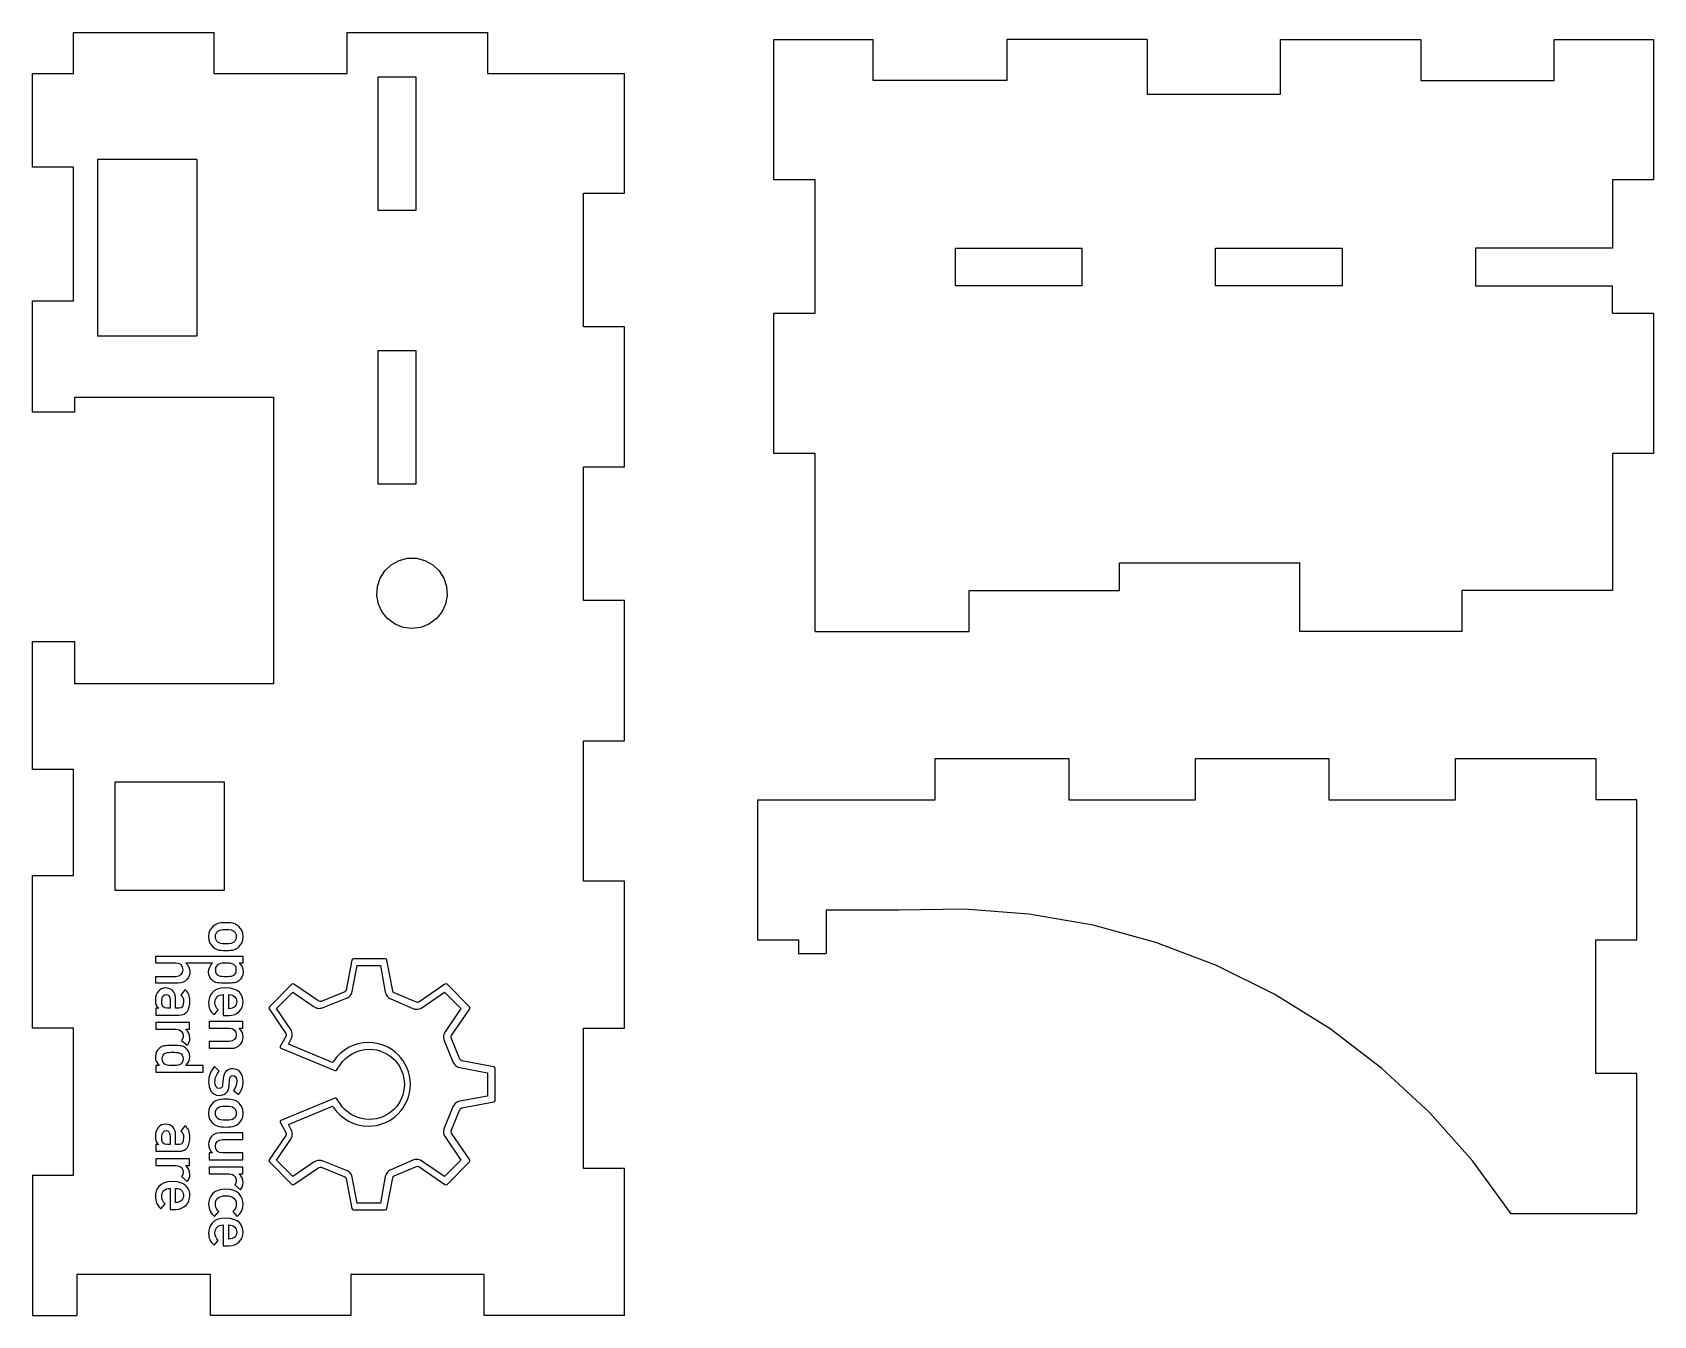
# Model space of a CAD drawing. Extents: x 5 to 203, y 97 to 292.
# Drawn here: x 5.1 to 123.5, y 97.1 to 190.8 of the extents above; entities that cross this region are included whole.
import ezdxf

# ---------------------------------------------------------------- set-up
doc = ezdxf.new("R2010")
doc.units = 0
doc.layers.add('Layer_1', color=7, linetype='CONTINUOUS')

msp = doc.modelspace()

# ---------------------------------------------------------------- linework, layer by layer
at = {"layer": 'Layer_1', "color": 7}
for points in [[(8.078125, 190.80901), (18.328137, 190.80901)], [(8.078125, 187.809), (8.078125, 190.80901)], [(18.328137, 190.80901), (18.328137, 187.809)], [(28.078138, 190.80901), (38.328123, 190.80901)], [(28.078138, 187.809), (28.078138, 190.80901)], [(38.328123, 190.80901), (38.328123, 187.809)], [(59.240695, 190.29528), (66.490695, 190.29528)], [(59.240695, 180.04527), (59.240695, 190.29528)], [(86.490699, 190.29528), (76.240695, 190.29528), (76.240695, 187.29528), (66.490695, 187.29528), (66.490695, 190.29528)], [(86.490699, 190.29528), (86.490699, 186.29529)], [(96.2407, 190.29528), (106.4907, 190.29528)], [(96.2407, 186.29529), (96.2407, 190.29528)], [(106.4907, 190.29528), (106.4907, 187.29528)], [(116.2405, 190.29528), (123.4905, 190.29528)], [(116.2405, 187.29528), (116.2405, 190.29528)], [(123.4905, 190.29528), (123.4905, 180.04527)], [(5.078121, 187.809), (8.078125, 187.809)], [(5.078121, 180.95899), (5.078121, 187.809)], [(18.328137, 187.809), (28.078138, 187.809)], [(38.328123, 187.809), (48.328129, 187.809)], [(48.328129, 97.0589), (48.328129, 107.8089), (45.328129, 107.8089), (45.328129, 118.05891), (48.328129, 118.05891), (48.328129, 128.8089), (45.328129, 128.8089), (45.328129, 139.05889), (48.328129, 139.05889), (48.328129, 149.30901), (45.328129, 149.30901), (45.328129, 159.05901), (48.328129, 159.05901), (48.328129, 169.30899), (45.328129, 169.30899), (45.328129, 179.05899), (48.328129, 179.05899), (48.328129, 187.809)], [(106.4907, 187.29528), (116.2405, 187.29528)], [(86.490699, 186.29529), (96.2407, 186.29529)], [(9.828132, 181.55899), (9.828132, 168.60901)], [(9.828132, 181.55899), (17.078139, 181.55899), (17.078139, 168.60901), (9.828133, 168.60901)], [(8.078125, 180.95899), (5.078121, 180.95899)], [(8.078125, 171.20899), (8.078125, 180.95899)], [(62.240695, 180.04527), (59.240695, 180.04527)], [(62.240695, 170.29527), (62.240695, 180.04527)], [(120.4905, 180.04527), (120.4905, 175.04528)], [(123.4905, 180.04527), (120.4905, 180.04527)], [(120.4905, 175.04528), (110.4907, 175.04528)], [(110.4907, 175.04528), (110.4907, 172.29528), (120.4905, 172.29528)], [(120.4905, 170.29527), (120.4905, 172.29528)], [(5.078121, 171.20899), (8.078125, 171.20899)], [(5.078121, 163.05901), (5.078121, 171.20899)], [(59.240695, 170.29527), (62.240695, 170.29527)], [(59.240695, 160.04529), (59.240695, 170.29527)], [(120.4905, 170.29527), (123.4905, 170.29527)], [(123.4905, 170.29527), (123.4905, 160.04529)], [(8.178138, 163.05901), (8.178138, 164.15901), (22.678125, 164.15901), (22.678125, 143.20901), (8.178138, 143.20901), (8.178138, 146.309)], [(8.178138, 163.05901), (5.078121, 163.05901)], [(62.240695, 160.04529), (59.240695, 160.04529)], [(62.240695, 147.04528), (62.240695, 160.04529)], [(120.4905, 160.04529), (120.4905, 150.04528)], [(123.4905, 160.04529), (120.4905, 160.04529)], [(30.819142, 151.47499), (31.290127, 151.917)], [(31.290127, 151.917), (31.855118, 152.228)], [(31.855118, 152.228), (32.480144, 152.38899)], [(32.480144, 152.38899), (33.126124, 152.38899)], [(33.126124, 152.38899), (33.751122, 152.228)], [(33.751122, 152.228), (34.317119, 151.917)], [(34.317119, 151.917), (34.787125, 151.47499)], [(62.240695, 147.04528), (73.490695, 147.04528), (73.490695, 150.04528), (84.490699, 150.04528), (84.490699, 152.04529), (97.6407, 152.04529)], [(97.6407, 147.04528), (97.6407, 152.04529)], [(30.274127, 150.31601), (30.47312, 150.93)], [(30.47312, 150.93), (30.819142, 151.47499)], [(34.787125, 151.47499), (35.133121, 150.93)], [(35.133121, 150.93), (35.33214, 150.31601)], [(30.233143, 149.67201), (30.274123, 150.31601)], [(30.354137, 149.03799), (30.233143, 149.67201)], [(35.373124, 149.67201), (35.25213, 149.03799)], [(35.33214, 150.31601), (35.37312, 149.67201)], [(109.4907, 150.04528), (109.4907, 147.04528)], [(120.4905, 150.04528), (109.4907, 150.04528)], [(30.629119, 148.45401), (30.354137, 149.03799)], [(31.040122, 147.95701), (30.629119, 148.45401)], [(34.977122, 148.45401), (34.566119, 147.95701)], [(35.25213, 149.03799), (34.977122, 148.45401)], [(31.563124, 147.57699), (31.040122, 147.95701)], [(32.16312, 147.34), (31.563124, 147.57699)], [(32.80312, 147.25901), (32.16312, 147.34001)], [(33.443121, 147.34), (32.80312, 147.259)], [(34.044122, 147.57699), (33.443121, 147.34)], [(34.566119, 147.95701), (34.044122, 147.57699)], [(109.4907, 147.04528), (97.6407, 147.04528)], [(5.078121, 146.309), (8.178138, 146.309)], [(5.078121, 136.95889), (5.078121, 146.309)], [(71.027601, 137.75213), (80.777601, 137.75213)], [(71.027601, 134.75213), (71.027601, 137.75213)], [(80.777601, 137.75213), (80.777601, 134.75213)], [(90.027591, 137.75213), (99.777571, 137.75213)], [(90.027591, 134.75213), (90.027591, 137.75213)], [(99.777571, 137.75213), (99.777571, 134.75213)], [(109.02756, 137.75213), (119.27757, 137.75213)], [(109.02756, 134.75213), (109.02756, 137.75213)], [(119.27757, 137.75213), (119.27757, 134.75213)], [(8.078125, 136.95889), (5.078121, 136.95889)], [(8.078125, 129.2089), (8.078125, 136.95889)], [(58.027601, 134.75213), (71.027601, 134.75213)], [(58.027601, 134.75213), (58.027601, 124.50212), (61.027601, 124.50212)], [(80.777601, 134.75213), (90.027591, 134.75213)], [(99.777571, 134.75213), (109.02756, 134.75213)], [(122.2776, 104.50213), (122.2776, 114.75212), (119.27757, 114.75212), (119.27757, 124.50212), (122.2776, 124.50212), (122.2776, 134.75213), (119.27757, 134.75213)], [(5.078121, 129.2089), (8.078125, 129.2089)], [(5.078121, 118.05891), (5.078121, 129.2089)], [(73.127901, 126.76211), (68.376701, 126.67211)], [(77.865911, 126.39712), (73.127901, 126.76211)], [(63.057601, 126.67213), (63.057601, 123.50213)], [(68.376701, 126.67213), (63.057601, 126.67213)], [(82.547211, 125.58011), (77.865911, 126.39712)], [(87.128821, 124.31913), (82.547211, 125.58011)], [(61.027601, 124.50212), (61.027601, 123.50213)], [(61.027601, 123.50213), (63.057601, 123.50213)], [(91.568711, 122.62511), (87.128821, 124.31913)], [(95.826011, 120.51413), (91.568711, 122.62511)], [(99.861761, 118.00512), (95.826011, 120.51413)], [(8.078125, 118.05891), (5.078121, 118.05891)], [(8.078125, 107.30889), (8.078125, 118.05891)], [(103.63889, 115.12113), (99.861761, 118.00512)], [(107.12266, 111.88911), (103.63889, 115.12113)], [(110.28115, 108.33912), (107.12266, 111.88911)], [(113.08534, 104.50213), (110.28115, 108.33912)], [(5.078121, 107.30889), (8.078125, 107.30889)], [(5.078121, 107.30889), (5.078121, 97.0589)], [(122.2776, 104.50213), (113.08534, 104.50213)], [(18.078132, 100.05891), (8.32813, 100.05891)], [(8.32813, 100.05891), (8.32813, 97.0589)], [(18.078132, 97.0589), (18.078132, 100.05891)], [(28.328143, 100.05891), (28.328143, 97.0589)], [(38.078118, 100.05891), (28.328143, 100.05891)], [(38.078118, 97.0589), (38.078118, 100.05891)], [(5.078121, 97.0589), (8.32813, 97.0589)], [(28.328143, 97.0589), (18.078132, 97.0589)], [(48.328129, 97.0589), (38.078118, 97.0589)]]:
    msp.add_lwpolyline(points, dxfattribs=at)
for points in [[(33.078128, 187.559), (33.078128, 177.809), (30.328129, 177.809), (30.328129, 187.559)], [(81.740695, 172.29528), (72.490695, 172.29528), (72.490695, 175.04528), (81.740695, 175.04528)], [(91.490699, 175.04528), (100.7407, 175.04528), (100.7407, 172.29528), (91.490699, 172.29528)], [(30.328129, 167.55901), (33.078128, 167.55901), (33.078128, 157.80901), (30.328129, 157.80901)], [(19.078125, 136.05891), (19.078125, 128.1089), (11.128136, 128.1089), (11.128136, 136.05891)]]:
    msp.add_lwpolyline(points, close=True, dxfattribs=at)
at = {"layer": 'Layer_1', "color": 1}
for points in [[(14.08835, 123.30911), (20.437829, 123.30911), (20.437829, 122.81202), (20.18051, 122.81202)], [(15.554532, 122.81403), (14.08835, 122.81403), (14.08835, 123.30911)], [(18.238488, 122.81202), (16.287691, 122.81402)], [(28.414567, 123.030546), (28.00549, 120.832302)], [(28.436091, 120.743468), (28.788413, 122.636823), (30.490938, 122.63696), (30.85409, 120.686987)], [(30.854365, 123.130622), (28.534933, 123.130485)], [(31.393815, 120.777192), (30.97473, 123.030683)], [(15.724661, 121.34304), (14.08835, 121.34304), (14.08835, 121.83822), (15.554532, 121.83822)], [(16.219695, 120.8678), (15.923579, 120.47943)], [(24.025071, 121.262766), (22.385059, 119.62248)], [(26.000543, 120.028542), (24.180943, 121.277161)], [(35.208217, 121.276887), (33.294436, 119.963698)], [(37.003964, 119.622343), (35.363952, 121.262492)], [(15.13243, 120.10065), (15.13243, 119.50842), (14.952705, 119.50842)], [(15.797456, 119.50842), (15.540137, 119.50842), (15.540137, 120.19305)], [(19.020176, 120.51178), (19.020176, 118.9776)], [(19.427883, 119.47278), (19.427883, 120.51178)], [(23.948986, 117.9593), (22.897229, 119.491559), (24.101019, 120.69576), (25.666591, 119.621657)], [(27.889923, 120.701792), (26.175608, 120.015518)], [(26.310505, 119.559967), (28.016183, 120.24254)], [(31.259467, 120.190308), (31.259329, 120.190034), (32.861916, 119.503211)], [(33.120194, 119.952868), (31.50856, 120.643803)], [(33.517071, 119.555306), (35.178195, 120.695349), (36.382122, 119.491422), (35.220281, 117.79863)], [(14.306872, 119.51815), (14.306872, 119.50815), (14.08835, 119.50842)], [(14.08835, 119.50842), (14.08835, 119.01311), (15.768256, 119.01311)], [(16.287691, 117.96423), (16.287691, 117.97423), (16.549809, 117.97423), (16.549809, 118.4694), (14.08835, 118.46914)], [(14.08835, 118.46914), (14.08835, 117.97397), (15.569337, 117.97397)], [(20.175848, 118.04992), (20.175848, 118.05992), (20.437966, 118.05992), (20.437966, 118.55508), (17.976508, 118.55496)], [(17.976508, 118.55496), (17.976508, 118.05979), (19.442415, 118.05979)], [(18.345418, 119.02613), (18.651129, 119.38545)], [(19.020176, 118.9776), (19.42802, 118.9776)], [(22.370665, 119.466745), (23.597486, 117.679361)], [(35.682002, 117.519377), (37.018358, 119.466608)], [(23.603381, 117.507998), (23.182514, 116.719729)], [(26.999384, 115.541711), (23.77118, 116.877383), (23.983807, 117.275356)], [(36.308916, 115.781894), (35.669389, 117.344312)], [(15.962376, 117.16788), (16.389687, 116.8087)], [(19.442415, 117.08384), (17.976508, 117.08384), (17.976508, 116.58867), (19.612544, 116.58867)], [(23.230221, 116.590178), (27.157449, 114.964835)], [(35.159413, 117.154305), (35.796472, 115.597781)], [(14.08835, 115.32744), (14.08835, 114.83227), (17.545358, 114.83227), (17.545358, 115.32744), (16.287691, 115.32744)], [(14.345669, 115.32744), (14.08835, 115.32744)], [(18.728711, 114.90506), (18.389013, 115.24971)], [(27.304273, 115.012543), (27.425049, 115.209816)], [(36.293836, 115.181986), (38.323322, 114.804439), (38.323322, 113.102051), (36.295755, 112.724779)], [(38.771744, 115.232984), (36.440797, 115.666738)], [(38.871683, 112.793324), (38.871683, 115.112893)], [(19.010299, 114.38083), (18.971499, 113.94378)], [(19.442553, 113.86112), (19.471473, 114.26896)], [(19.772659, 113.5114), (20.131699, 113.20569)], [(27.157449, 112.941518), (23.230084, 111.316312)], [(27.425049, 112.696538), (27.304273, 112.893811)], [(36.440797, 112.239205), (38.771744, 112.673096)], [(23.983807, 110.630586), (23.983807, 110.630723), (23.77118, 111.028697), (26.999247, 112.364505)], [(35.79565, 112.30679), (35.158316, 110.749992)], [(35.669389, 110.561767), (36.308916, 112.124049)], [(15.13243, 110.1494), (15.13243, 109.55717), (14.952705, 109.55717)], [(15.797456, 109.5573), (15.540137, 109.5573), (15.540137, 110.24193)], [(16.219695, 110.91669), (15.923579, 110.52818)], [(18.971784, 109.91813), (20.437966, 109.91813), (20.437966, 110.41316), (18.801654, 110.41357)], [(23.597349, 110.227129), (22.370528, 108.439608)], [(23.182377, 111.186762), (23.603244, 110.398492)], [(37.018358, 108.439334), (35.682002, 110.386702)], [(14.306872, 109.5669), (14.306872, 109.5569), (14.08835, 109.5569), (14.08835, 109.55717)], [(14.08835, 109.55717), (14.08835, 109.06186), (15.768256, 109.06186)], [(18.238624, 108.95218), (18.238624, 108.94218), (17.976234, 108.94218), (17.976234, 108.44715), (20.437966, 108.44715), (20.437966, 108.94218), (18.971784, 108.94218)], [(25.666043, 108.284559), (24.101019, 107.210593), (22.897229, 108.414521), (23.949534, 109.947739)], [(35.219733, 110.108135), (36.381985, 108.414795), (35.17792, 107.211004), (33.518716, 108.34954)], [(16.287691, 108.01284), (16.287691, 108.02284), (16.549809, 108.02284), (16.549809, 108.51788), (14.08835, 108.51775)], [(14.08835, 108.51775), (14.08835, 108.02271), (15.569337, 108.02271)], [(20.175848, 107.3995), (20.175848, 107.4095), (20.437966, 107.4095), (20.437966, 107.90481), (17.976508, 107.90441)], [(17.976508, 107.90441), (17.976508, 107.4091), (19.45722, 107.4091)], [(22.384922, 108.284011), (24.024934, 106.643724)], [(24.180806, 106.62933), (26.000406, 107.878086)], [(26.175471, 107.890972), (27.889786, 107.204698)], [(28.01303, 107.664773), (26.311053, 108.34625)], [(32.87069, 108.407255), (31.259055, 107.716594), (31.259055, 107.716456)], [(31.50856, 107.26255), (33.120194, 107.953349)], [(33.294436, 107.942381), (35.208217, 106.62933)], [(35.363952, 106.643724), (37.003964, 108.283736)], [(15.962376, 107.21676), (16.389687, 106.85744)], [(19.850533, 106.60315), (20.277843, 106.24383)], [(28.005353, 107.074325), (28.41443, 104.876081)], [(28.78855, 105.269531), (28.435954, 107.164394)], [(30.853679, 107.220052), (30.490938, 105.269531), (28.78855, 105.269531)], [(30.97473, 104.875533), (31.393815, 107.129161)], [(15.132157, 106.35295), (15.132157, 104.81905)], [(15.540137, 105.31408), (15.540137, 106.35295)], [(14.457398, 104.86745), (14.763384, 105.22675)], [(15.132157, 104.81905), (15.540275, 104.81905)], [(18.374344, 104.30263), (18.699659, 104.66675)], [(19.71454, 104.66675), (20.039855, 104.30263)], [(28.534796, 104.776142), (30.854227, 104.775868)], [(19.020176, 103.68134), (19.020176, 102.14716)], [(19.427883, 102.64247), (19.427883, 103.68134)], [(18.345418, 102.19582), (18.651129, 102.55514)], [(19.020176, 102.14716), (19.42802, 102.14716)]]:
    msp.add_lwpolyline(points, dxfattribs=at)
msp.add_lwpolyline([(30.97473, 104.875533)], close=True, dxfattribs=at)
for points in [[(19.209498, 125.75933), (18.675531, 125.75933), (18.47154, 125.68173), (18.262752, 125.49242)], [(20.151447, 125.49242), (19.942521, 125.68173), (19.738804, 125.75933), (19.209498, 125.75933)], [(18.262752, 125.49242), (18.112226, 125.35642), (17.947307, 125.12817), (17.947307, 124.74458)], [(17.947307, 124.74458), (17.947307, 124.36114), (18.112226, 124.13289), (18.262752, 123.99689)], [(18.44234, 124.74458), (18.44234, 124.91457), (18.51993, 125.0699), (18.622065, 125.14269)], [(18.622065, 124.34647), (18.520069, 124.41937), (18.44234, 124.57473), (18.44234, 124.74458)], [(18.622065, 125.14269), (18.753281, 125.23499), (18.850204, 125.26416), (19.209518, 125.26416)], [(19.204698, 124.22515), (18.850183, 124.22515), (18.75326, 124.25415), (18.622065, 124.34647)], [(19.792151, 124.34647), (19.661231, 124.25417), (19.564033, 124.22515), (19.204719, 124.22515)], [(19.209518, 125.26416), (19.564033, 125.26416), (19.661231, 125.23496), (19.792151, 125.14269)], [(19.792151, 125.14269), (19.894147, 125.06989), (19.971877, 124.91457), (19.971877, 124.74458)], [(19.971877, 124.74458), (19.971877, 124.57473), (19.894287, 124.41941), (19.792151, 124.34647)], [(20.467165, 124.74458), (20.467165, 125.12817), (20.301972, 125.35642), (20.151447, 125.49242)], [(20.151447, 123.99689), (20.301972, 124.13289), (20.467165, 124.36114), (20.467165, 124.74458)], [(18.262752, 123.99689), (18.47154, 123.80758), (18.675669, 123.72985), (19.209498, 123.72985)], [(19.209498, 123.72985), (19.738804, 123.72985), (19.942658, 123.80755), (20.151447, 123.99689)], [(16.083838, 122.32379), (16.083838, 122.60537), (15.889718, 122.81403), (15.554532, 122.81403)], [(15.554532, 121.83822), (15.889718, 121.83822), (16.083838, 122.047), (16.083838, 122.32379)], [(16.579008, 122.16352), (16.579008, 121.77995), (16.282894, 121.34304), (15.724661, 121.34304)], [(16.287691, 122.81402), (16.481812, 122.64896), (16.579008, 122.42564), (16.579008, 122.16352)], [(17.947171, 122.17592), (17.947171, 122.42845), (18.063697, 122.6275), (18.238488, 122.81202)], [(18.267688, 121.51556), (18.083164, 121.65635), (17.947171, 121.87501), (17.947171, 122.17592)], [(19.204701, 122.81202), (18.850184, 122.81202), (18.44234, 122.78772), (18.44234, 122.32645)], [(18.44234, 122.32645), (18.44234, 121.86034), (18.826057, 121.83608), (19.204701, 121.83608)], [(19.971858, 122.32645), (19.971858, 122.78762), (19.564015, 122.81202), (19.204701, 122.81202)], [(19.204701, 121.83608), (19.588416, 121.83608), (19.971858, 121.86038), (19.971858, 122.32645)], [(20.467028, 122.17592), (20.467028, 121.87501), (20.331035, 121.65635), (20.146511, 121.51556)], [(20.18051, 122.81202), (20.350502, 122.65656), (20.467028, 122.42845), (20.467028, 122.17592)], [(28.534933, 123.130485), (28.479, 123.130485), (28.424575, 123.08552), (28.414567, 123.030546)], [(30.97473, 123.030683), (30.964311, 123.085794), (30.910297, 123.130622), (30.854365, 123.130622)], [(14.811777, 120.99407), (14.384465, 120.99407), (14.05915, 120.67369), (14.05915, 120.12506)], [(15.540137, 120.19305), (15.540137, 120.72222), (15.204952, 120.99407), (14.811777, 120.99407)], [(16.579008, 120.03758), (16.579008, 120.40663), (16.482088, 120.67849), (16.219695, 120.8678)], [(19.199902, 121.00695), (18.190231, 121.00695), (17.947307, 120.41952), (17.947307, 119.91462)], [(19.204562, 121.34091), (18.602599, 121.34091), (18.442203, 121.37971), (18.267688, 121.51556)], [(20.467165, 119.99221), (20.467165, 120.46819), (20.156244, 121.00695), (19.199902, 121.00695)], [(20.146511, 121.51556), (19.971721, 121.3797), (19.811599, 121.34091), (19.204562, 121.34091)], [(24.180943, 121.277161), (24.134881, 121.308691), (24.06469, 121.302248), (24.025071, 121.262766)], [(28.00549, 120.832302), (27.995482, 120.777329), (27.943251, 120.718517), (27.889923, 120.701792)], [(35.363952, 121.262492), (35.324333, 121.301974), (35.25428, 121.308554), (35.208217, 121.276887)], [(14.05915, 120.12506), (14.05915, 119.79), (14.13674, 119.62001), (14.306872, 119.51815)], [(14.525395, 120.06185), (14.525395, 120.3969), (14.671122, 120.5281), (14.836042, 120.5281)], [(14.952705, 119.50842), (14.56899, 119.50842), (14.525395, 119.64921), (14.525395, 120.06185)], [(14.836042, 120.5281), (15.015767, 120.5281), (15.13243, 120.3921), (15.13243, 120.10065)], [(15.768256, 119.01311), (16.375018, 119.01311), (16.579008, 119.43069), (16.579008, 120.03758)], [(16.113175, 120.01333), (16.113175, 119.65894), (16.030375, 119.50842), (15.797456, 119.50842)], [(15.923579, 120.47943), (16.064371, 120.39213), (16.113175, 120.27064), (16.113175, 120.01333)], [(17.947307, 119.91462), (17.947307, 119.58436), (18.063834, 119.26893), (18.345418, 119.02613)], [(18.41314, 119.92421), (18.41314, 120.26419), (18.617132, 120.51178), (19.020176, 120.51178)], [(18.651129, 119.38545), (18.500604, 119.53104), (18.41314, 119.7349), (18.41314, 119.92421)], [(19.427883, 120.51178), (19.802003, 120.50178), (20.000922, 120.28353), (20.000922, 119.99221)], [(20.000922, 119.99221), (20.000922, 119.70089), (19.802003, 119.48731), (19.427883, 119.47278)], [(19.42802, 118.9776), (20.064258, 118.9776), (20.467165, 119.44851), (20.467165, 119.99221)], [(22.385059, 119.62248), (22.345714, 119.582998), (22.339271, 119.512945), (22.370665, 119.466745)], [(25.666591, 119.621657), (25.80656, 119.530355), (25.924047, 119.509655), (26.047291, 119.506776)], [(26.175608, 120.015518), (26.125296, 119.990979), (26.046606, 119.996737), (26.000543, 120.028542)], [(28.016183, 120.24254), (28.136274, 120.288465), (28.212633, 120.353446), (28.278711, 120.425418)], [(28.278711, 120.425418), (28.347804, 120.506164), (28.407439, 120.598563), (28.436091, 120.743468)], [(30.85409, 120.686987), (30.882468, 120.545647), (30.939635, 120.45503), (31.006398, 120.374832)], [(31.006398, 120.374832), (31.069871, 120.303408), (31.143077, 120.238564), (31.259467, 120.190308)], [(31.50856, 120.643803), (31.455643, 120.662173), (31.404097, 120.722082), (31.393815, 120.777192)], [(33.294436, 119.963698), (33.248099, 119.932167), (33.169958, 119.927232), (33.120194, 119.952868)], [(37.018358, 119.466608), (37.050026, 119.512808), (37.043583, 119.582861), (37.003964, 119.622343)], [(26.047291, 119.506776), (26.127078, 119.507872), (26.212211, 119.518017), (26.310505, 119.559967)], [(32.861916, 119.503211), (32.963226, 119.456875), (33.053294, 119.443851), (33.141032, 119.443029)], [(33.141032, 119.443029), (33.260986, 119.445633), (33.378335, 119.465512), (33.517071, 119.555306)], [(15.569337, 117.97397), (15.928377, 117.97397), (16.083975, 117.73598), (16.083975, 117.49319)], [(16.083975, 117.49319), (16.083975, 117.36693), (16.049975, 117.2844), (15.962376, 117.16788)], [(16.579008, 117.32334), (16.579008, 117.58546), (16.481808, 117.80891), (16.287691, 117.96423)], [(16.389687, 116.8087), (16.506214, 116.95922), (16.579008, 117.12414), (16.579008, 117.32334)], [(19.442415, 118.05979), (19.7776, 118.05979), (19.971721, 117.85099), (19.971721, 117.56942)], [(19.971721, 117.56942), (19.971721, 117.29263), (19.7776, 117.08384), (19.442415, 117.08384)], [(19.612544, 116.58867), (20.17105, 116.58867), (20.467165, 117.02557), (20.467165, 117.40916)], [(20.467165, 117.40916), (20.467165, 117.67127), (20.369965, 117.89473), (20.175848, 118.04992)], [(23.597486, 117.679361), (23.629017, 117.633299), (23.631485, 117.556117), (23.603381, 117.507998)], [(24.061674, 117.588059), (24.059755, 117.705957), (24.038095, 117.825088), (23.948986, 117.9593)], [(23.983807, 117.275356), (24.045086, 117.389826), (24.060715, 117.49237), (24.061674, 117.588059)], [(35.220281, 117.79863), (35.128157, 117.65729), (35.108827, 117.541174), (35.106085, 117.418341)], [(35.106085, 117.418341), (35.10677, 117.338006), (35.117052, 117.25301), (35.159413, 117.154305)], [(35.669389, 117.344312), (35.644713, 117.394488), (35.650334, 117.473452), (35.682002, 117.519377)], [(14.379667, 116.62377), (14.195144, 116.48297), (14.05915, 116.26459), (14.05915, 115.96354)], [(15.321342, 116.79855), (14.71458, 116.79855), (14.554458, 116.75975), (14.379667, 116.62377)], [(14.554458, 115.81301), (14.554458, 116.27912), (14.937899, 116.30338), (15.321342, 116.30338)], [(16.258491, 116.62377), (16.083975, 116.75976), (15.923853, 116.79855), (15.321342, 116.79855)], [(15.321342, 116.30338), (15.700259, 116.30338), (16.083975, 116.27908), (16.083975, 115.81301)], [(16.579008, 115.96354), (16.579008, 116.26459), (16.443289, 116.48297), (16.258491, 116.62377)], [(23.182514, 116.719729), (23.157015, 116.669828), (23.178538, 116.611564), (23.230221, 116.590178)], [(29.626583, 117.011868), (28.558786, 117.011594), (27.616702, 116.46241), (27.071767, 115.633288)], [(27.520601, 115.334568), (27.97629, 116.046204), (28.77347, 116.518343), (29.681282, 116.518343)], [(32.685343, 113.953108), (32.685069, 115.642336), (31.316085, 117.01132), (29.626583, 117.011868)], [(29.681282, 116.518343), (31.097974, 116.518343), (32.24638, 115.3698), (32.24638, 113.953245)], [(14.05915, 115.96354), (14.05915, 115.71101), (14.175951, 115.48276), (14.345669, 115.32744)], [(15.321342, 115.32744), (14.962027, 115.32744), (14.554458, 115.35174), (14.554458, 115.81301)], [(16.083975, 115.81301), (16.083975, 115.3517), (15.675857, 115.32744), (15.321342, 115.32744)], [(16.287691, 115.32744), (16.462482, 115.51196), (16.579008, 115.71101), (16.579008, 115.96354)], [(18.389013, 115.24971), (18.092897, 114.93413), (17.947171, 114.56508), (17.947171, 114.16697)], [(18.413266, 114.12831), (18.413266, 114.45842), (18.519786, 114.69148), (18.728711, 114.90506)], [(19.70946, 115.08958), (19.287221, 115.08958), (19.044298, 114.78854), (19.010299, 114.38083)], [(20.466885, 114.17204), (20.466885, 114.69148), (20.209566, 115.08958), (19.70946, 115.08958)], [(27.071767, 115.633288), (27.046543, 115.603676), (27.022826, 115.574202), (26.999384, 115.541711)], [(27.157449, 114.964835), (27.209132, 114.943312), (27.275072, 114.964835), (27.304273, 115.012543)], [(27.425049, 115.209816), (27.447258, 115.246282), (27.485506, 115.295771), (27.520601, 115.334568)], [(35.796472, 115.597781), (35.843905, 115.477279), (35.909709, 115.401331), (35.981818, 115.33635)], [(35.981818, 115.33635), (36.062153, 115.268627), (36.152907, 115.210912), (36.293836, 115.181986)], [(36.440797, 115.666738), (36.385824, 115.677157), (36.326463, 115.728703), (36.308916, 115.781894)], [(38.871683, 115.112893), (38.871683, 115.168688), (38.826717, 115.222839), (38.771744, 115.232984)], [(17.947171, 114.16697), (17.947171, 113.59407), (18.223819, 113.14742), (18.704595, 113.14742)], [(18.728711, 113.64274), (18.519923, 113.64274), (18.413266, 113.84687), (18.413266, 114.12831)], [(18.704595, 113.14742), (19.097632, 113.14742), (19.408553, 113.35115), (19.442553, 113.86112)], [(18.971499, 113.94378), (18.957109, 113.77366), (18.903509, 113.64274), (18.728711, 113.64274)], [(19.471473, 114.26896), (19.491073, 114.51655), (19.597868, 114.59414), (19.704661, 114.59414)], [(19.704661, 114.59414), (19.87438, 114.59414), (20.000777, 114.48735), (20.000777, 114.1719)], [(20.000777, 114.1719), (20.000777, 113.90471), (19.908377, 113.70552), (19.772659, 113.5114)], [(20.131699, 113.20569), (20.335689, 113.44848), (20.466885, 113.73966), (20.466885, 114.17204)], [(29.626583, 110.894622), (31.316085, 110.894896), (32.685069, 112.263744), (32.685343, 113.953108)], [(32.24638, 113.953245), (32.24638, 112.536691), (31.097974, 111.388285), (29.681282, 111.388285)], [(18.262752, 112.59866), (18.112226, 112.46266), (17.947307, 112.23454), (17.947307, 111.8511)], [(19.209498, 112.86584), (18.675531, 112.86584), (18.47154, 112.78794), (18.262752, 112.59866)], [(20.151447, 112.59866), (19.942521, 112.78797), (19.738804, 112.86584), (19.209498, 112.86584)], [(20.467165, 111.8511), (20.467165, 112.23454), (20.301972, 112.46266), (20.151447, 112.59866)], [(27.304273, 112.893811), (27.275072, 112.941244), (27.209132, 112.962905), (27.157449, 112.941518)], [(27.520601, 112.57206), (27.485506, 112.610582), (27.447258, 112.660209), (27.425049, 112.696538)], [(29.681282, 111.388285), (28.77347, 111.388285), (27.97629, 111.860287), (27.520601, 112.57206)], [(35.981681, 112.569866), (35.909023, 112.504337), (35.84322, 112.428389), (35.79565, 112.30679)], [(36.295755, 112.724779), (36.152222, 112.695167), (36.061742, 112.637452), (35.981681, 112.569866)], [(38.771744, 112.673096), (38.826717, 112.68324), (38.871683, 112.737391), (38.871683, 112.793324)], [(17.947307, 111.8511), (17.947307, 111.46738), (18.112226, 111.23926), (18.262752, 111.10327)], [(18.44234, 111.8511), (18.44234, 112.02082), (18.51993, 112.17641), (18.622065, 112.24894)], [(18.622065, 111.45299), (18.520069, 111.52579), (18.44234, 111.68111), (18.44234, 111.8511)], [(18.622065, 112.24894), (18.75326, 112.34134), (18.850183, 112.37054), (19.209497, 112.37054)], [(19.204698, 111.33167), (18.850183, 111.33167), (18.75326, 111.36067), (18.622065, 111.45299)], [(19.792132, 111.45299), (19.66121, 111.36059), (19.564013, 111.33167), (19.204698, 111.33167)], [(19.209497, 112.37054), (19.564013, 112.37054), (19.66121, 112.34134), (19.792132, 112.24894)], [(19.792132, 112.24894), (19.894126, 112.17644), (19.971855, 112.02082), (19.971855, 111.8511)], [(19.971855, 111.8511), (19.971855, 111.68111), (19.894265, 111.52578), (19.792132, 111.45299)], [(20.151447, 111.10327), (20.301972, 111.23926), (20.467165, 111.46738), (20.467165, 111.8511)], [(23.230084, 111.316312), (23.178401, 111.294926), (23.157015, 111.2368), (23.182377, 111.186762)], [(26.999247, 112.364505), (27.022415, 112.332426), (27.046269, 112.302814), (27.07163, 112.272929)], [(27.07163, 112.272929), (27.616564, 111.443943), (28.558786, 110.894622), (29.626583, 110.894622)], [(36.308916, 112.124049), (36.326463, 112.177103), (36.385824, 112.228786), (36.440797, 112.239205)], [(14.811777, 111.04309), (14.384465, 111.04309), (14.05915, 110.72257), (14.05915, 110.17394)], [(14.05915, 110.17394), (14.05915, 109.83902), (14.13674, 109.6689), (14.306872, 109.5669)], [(14.525395, 110.1106), (14.525395, 110.44551), (14.671122, 110.57671), (14.836042, 110.57671)], [(15.540137, 110.24193), (15.540137, 110.77096), (15.204952, 111.04309), (14.811777, 111.04309)], [(14.836042, 110.57671), (15.015767, 110.57671), (15.13243, 110.44071), (15.13243, 110.1494)], [(15.923579, 110.52818), (16.064371, 110.44088), (16.113175, 110.31966), (16.113175, 110.06235)], [(16.579008, 110.08634), (16.579008, 110.45525), (16.482088, 110.72737), (16.219695, 110.91669)], [(18.801654, 110.41357), (18.243422, 110.41357), (17.947307, 109.97653), (17.947307, 109.58815)], [(18.262752, 111.10327), (18.47154, 110.91395), (18.675669, 110.83635), (19.209498, 110.83635)], [(19.209498, 110.83635), (19.738804, 110.83635), (19.942658, 110.91395), (20.151447, 111.10327)], [(23.603244, 110.398492), (23.631348, 110.350236), (23.629017, 110.273192), (23.597349, 110.227129)], [(23.949534, 109.947739), (24.038369, 110.081951), (24.059892, 110.202042), (24.061674, 110.318569)], [(24.061674, 110.318569), (24.060578, 110.416862), (24.044264, 110.517761), (23.983807, 110.630586)], [(35.158316, 110.749992), (35.116778, 110.652384), (35.106633, 110.569307), (35.105537, 110.488424)], [(35.105537, 110.488424), (35.10869, 110.366687), (35.127745, 110.249338), (35.219733, 110.108135)], [(35.682002, 110.386702), (35.650334, 110.432765), (35.644713, 110.511729), (35.669389, 110.561767)], [(14.952705, 109.55717), (14.56899, 109.55717), (14.525395, 109.69796), (14.525395, 110.1106)], [(15.768256, 109.06186), (16.375018, 109.06186), (16.579008, 109.47957), (16.579008, 110.08634)], [(16.113175, 110.06235), (16.113175, 109.70783), (16.030375, 109.5573), (15.797456, 109.5573)], [(17.947307, 109.58815), (17.947307, 109.3311), (18.044507, 109.10751), (18.238624, 108.95218)], [(18.442478, 109.42789), (18.442478, 109.70933), (18.636872, 109.91813), (18.971784, 109.91813)], [(18.971784, 108.94218), (18.636872, 108.94218), (18.442478, 109.15097), (18.442478, 109.42789)], [(15.569337, 108.02271), (15.928377, 108.02271), (16.083975, 107.785), (16.083975, 107.54208)], [(16.579008, 107.37208), (16.579008, 107.6342), (16.481808, 107.85752), (16.287691, 108.01284)], [(22.370528, 108.439608), (22.339134, 108.393546), (22.345577, 108.323355), (22.384922, 108.284011)], [(26.047291, 108.399715), (25.924458, 108.396836), (25.806286, 108.376684), (25.666043, 108.284559)], [(26.000406, 107.878086), (26.046469, 107.909617), (26.125158, 107.915512), (26.175471, 107.890972)], [(26.311053, 108.34625), (26.210154, 108.389707), (26.125158, 108.398892), (26.047291, 108.399715)], [(33.140758, 108.463873), (33.055076, 108.463051), (32.967612, 108.450438), (32.87069, 108.407255)], [(33.120194, 107.953349), (33.169958, 107.979122), (33.248099, 107.974186), (33.294436, 107.942381)], [(33.518716, 108.34954), (33.382037, 108.441116), (33.261534, 108.461131), (33.140758, 108.463873)], [(37.003964, 108.283736), (37.043583, 108.323355), (37.050026, 108.393272), (37.018358, 108.439334)], [(15.312156, 106.84827), (14.302211, 106.84827), (14.059287, 106.26083), (14.059287, 105.75579)], [(16.579145, 105.83352), (16.579145, 106.30936), (16.268498, 106.84827), (15.312156, 106.84827)], [(16.083975, 107.54208), (16.083975, 107.41568), (16.049975, 107.33329), (15.962376, 107.21676)], [(16.389687, 106.85744), (16.506214, 107.00798), (16.579008, 107.17317), (16.579008, 107.37208)], [(19.45722, 107.4091), (19.816534, 107.4091), (19.971858, 107.17138), (19.971858, 106.92846)], [(19.971858, 106.92846), (19.971858, 106.80206), (19.937858, 106.71967), (19.850533, 106.60315)], [(20.467165, 106.75847), (20.467165, 107.02058), (20.369965, 107.24418), (20.175848, 107.3995)], [(20.277843, 106.24383), (20.39437, 106.39463), (20.467165, 106.55928), (20.467165, 106.75847)], [(24.024934, 106.643724), (24.064553, 106.604105), (24.134743, 106.597662), (24.180806, 106.62933)], [(27.889786, 107.204698), (27.943114, 107.187836), (27.995345, 107.129436), (28.005353, 107.074325)], [(28.278163, 107.481484), (28.2114, 107.554279), (28.133806, 107.619122), (28.01303, 107.664773)], [(28.435954, 107.164394), (28.407576, 107.307927), (28.34753, 107.401149), (28.278163, 107.481484)], [(31.005987, 107.531522), (30.939498, 107.451598), (30.882331, 107.361804), (30.853679, 107.220052)], [(31.259055, 107.716456), (31.142529, 107.667926), (31.069459, 107.603083), (31.005987, 107.531522)], [(31.393815, 107.129161), (31.404097, 107.183997), (31.455643, 107.244043), (31.50856, 107.26255)], [(35.208217, 106.62933), (35.25428, 106.597936), (35.324333, 106.604105), (35.363952, 106.643724)], [(14.059287, 105.75579), (14.059287, 105.42568), (14.175814, 105.11023), (14.457398, 104.86745)], [(14.525395, 105.76552), (14.525395, 106.10551), (14.729385, 106.35295), (15.132157, 106.35295)], [(14.763384, 105.22675), (14.612584, 105.37249), (14.525395, 105.57647), (14.525395, 105.76552)], [(15.540137, 106.35295), (15.913983, 106.34295), (16.113175, 106.12483), (16.113175, 105.83352)], [(16.113175, 105.83352), (16.113175, 105.5422), (15.913983, 105.32848), (15.540137, 105.31408)], [(15.540275, 104.81905), (16.176238, 104.81905), (16.579145, 105.28981), (16.579145, 105.83352)], [(19.204975, 106.30278), (18.306347, 106.30278), (17.947307, 105.75414), (17.947307, 105.18618)], [(18.44234, 105.16657), (18.44234, 105.56948), (18.670733, 105.80761), (19.204975, 105.80761)], [(20.467165, 105.18618), (20.467165, 105.75414), (20.107852, 106.30278), (19.204975, 106.30278)], [(19.204975, 105.80761), (19.74374, 105.80761), (19.971858, 105.56962), (19.971858, 105.16657)], [(17.947307, 105.18618), (17.947307, 104.81233), (18.127033, 104.51594), (18.374344, 104.30263)], [(18.699659, 104.66675), (18.549135, 104.78807), (18.44234, 104.96286), (18.44234, 105.16657)], [(19.971858, 105.16657), (19.971858, 104.96286), (19.865064, 104.78793), (19.71454, 104.66675)], [(20.039855, 104.30263), (20.287577, 104.51608), (20.467165, 104.81247), (20.467165, 105.18618)], [(28.41443, 104.876081), (28.424438, 104.821245), (28.478863, 104.776142), (28.534796, 104.776142)], [(30.854227, 104.775868), (30.910297, 104.775731), (30.964311, 104.820697), (30.97473, 104.875533)], [(19.199902, 104.17664), (18.190231, 104.17664), (17.947307, 103.58921), (17.947307, 103.08417)], [(17.947307, 103.08417), (17.947307, 102.75406), (18.063834, 102.43834), (18.345418, 102.19582)], [(18.41314, 103.0939), (18.41314, 103.43389), (18.617132, 103.68134), (19.020176, 103.68134)], [(18.651129, 102.55514), (18.500604, 102.70086), (18.41314, 102.90458), (18.41314, 103.0939)], [(20.467165, 103.16191), (20.467165, 103.63801), (20.156244, 104.17664), (19.199902, 104.17664)], [(19.427883, 103.68134), (19.802003, 103.67134), (20.000922, 103.45322), (20.000922, 103.16191)], [(20.000922, 103.16191), (20.000922, 102.87059), (19.802003, 102.65714), (19.427883, 102.64247)], [(19.42802, 102.14716), (20.064258, 102.14716), (20.467165, 102.61848), (20.467165, 103.16191)]]:
    msp.add_open_spline(points, degree=3, dxfattribs=at)

doc.saveas('drawing.dxf')
